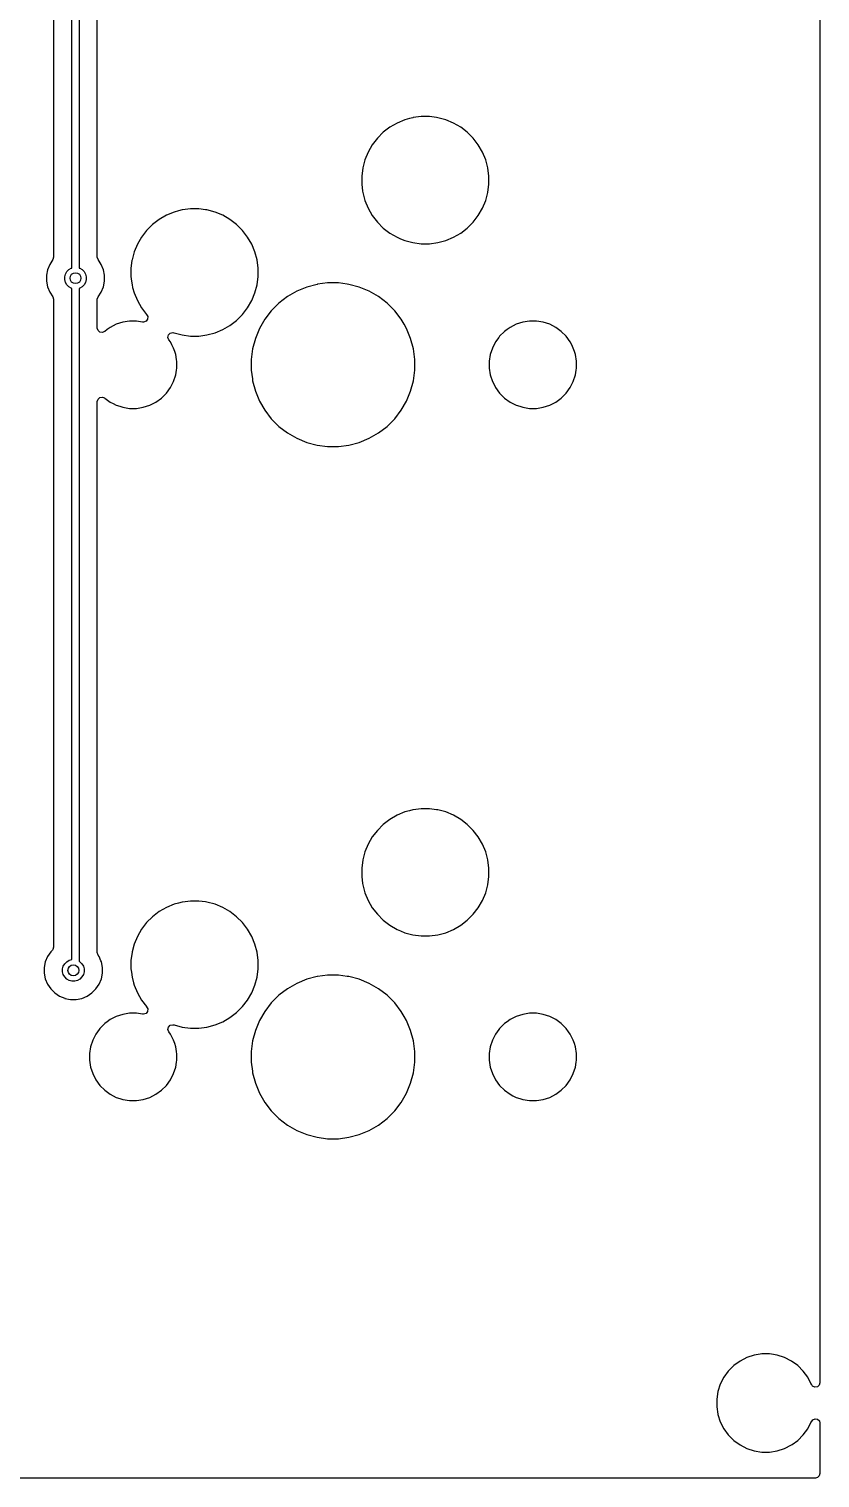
# Model space of a CAD drawing. Extents: x 3.97 to 7.28, y -6.08 to -1.4.
# Drawn here: x 6.421 to 7.278, y -6.081 to -4.511 of the extents above; entities that cross this region are included whole.
import ezdxf

# ---------------------------------------------------------------- set-up
doc = ezdxf.new("R2010")
doc.units = 0
doc.header["$MEASUREMENT"] = 0
doc.layers.add('BLACK', color=7, linetype='CONTINUOUS')

msp = doc.modelspace()

# ---------------------------------------------------------------- linework, layer by layer
at = {"layer": 'BLACK', "linetype": 'CONTINUOUS'}
for p, q in [((7.2775, -1.522), (7.2775, -5.978)), ((6.4671, -4.7702), (6.4671, -4.0423)), ((6.475, -4.0423), (6.475, -4.7702)), ((6.4474, -4.0541), (6.4474, -4.7584)), ((6.4947, -4.6705), (6.4947, -4.1648)), ((6.8195, -4.6131), (6.8116, -4.6176)), ((6.8278, -4.6096), (6.8195, -4.6131)), ((6.8195, -4.6131), (6.8195, -4.6131)), ((6.8328, -4.6083), (6.8278, -4.6096)), ((6.8365, -4.6073), (6.8328, -4.6083)), ((6.837, -4.6072), (6.8365, -4.6073)), ((6.8455, -4.6061), (6.837, -4.6072)), ((6.8545, -4.6061), (6.8455, -4.6061)), ((6.8455, -4.6061), (6.8455, -4.6061)), ((6.862, -4.6071), (6.8545, -4.6061)), ((6.8545, -4.6061), (6.8545, -4.6061)), ((6.8635, -4.6073), (6.862, -4.6071)), ((6.8722, -4.6096), (6.8635, -4.6073)), ((6.8805, -4.6131), (6.8722, -4.6096)), ((6.8884, -4.6176), (6.8805, -4.6131)), ((6.8805, -4.6131), (6.8805, -4.6131)), ((6.7981, -4.6295), (6.7926, -4.6366)), ((6.8045, -4.6231), (6.7981, -4.6295)), ((6.8116, -4.6176), (6.8045, -4.6231)), ((6.8955, -4.6231), (6.8884, -4.6176)), ((6.9019, -4.6295), (6.8955, -4.6231)), ((6.8955, -4.6231), (6.8955, -4.6231)), ((6.9074, -4.6366), (6.9019, -4.6295)), ((6.9019, -4.6295), (6.9019, -4.6295)), ((6.7881, -4.6445), (6.7846, -4.6528)), ((6.7926, -4.6366), (6.7881, -4.6445)), ((6.7881, -4.6445), (6.7881, -4.6445)), ((6.9119, -4.6445), (6.9074, -4.6366)), ((6.9074, -4.6366), (6.9074, -4.6366)), ((6.9074, -4.6366), (6.9074, -4.6366)), ((6.9154, -4.6528), (6.9119, -4.6445)), ((6.7823, -4.6615), (6.7811, -4.6705)), ((6.7846, -4.6528), (6.7823, -4.6615)), ((6.7823, -4.6615), (6.7823, -4.6615)), ((6.9177, -4.6615), (6.9154, -4.6528)), ((6.9189, -4.6705), (6.9177, -4.6615)), ((6.4947, -4.7584), (6.4947, -4.6705)), ((6.7811, -4.6705), (6.7811, -4.6795)), ((6.9189, -4.6795), (6.9189, -4.6705)), ((6.7811, -4.6795), (6.7821, -4.687)), ((6.7821, -4.687), (6.7823, -4.6885)), ((6.7823, -4.6885), (6.7823, -4.6885)), ((6.7823, -4.6885), (6.7846, -4.6972)), ((6.9154, -4.6972), (6.9177, -4.6885)), ((6.9177, -4.6885), (6.9189, -4.6795)), ((6.5778, -4.7096), (6.5695, -4.7131)), ((6.5828, -4.7083), (6.5778, -4.7096)), ((6.5865, -4.7073), (6.5828, -4.7083)), ((6.587, -4.7072), (6.5865, -4.7073)), ((6.5955, -4.7061), (6.587, -4.7072)), ((6.6045, -4.7061), (6.5955, -4.7061)), ((6.5955, -4.7061), (6.5955, -4.7061)), ((6.612, -4.7071), (6.6045, -4.7061)), ((6.6045, -4.7061), (6.6045, -4.7061)), ((6.6135, -4.7073), (6.612, -4.7071)), ((6.6222, -4.7096), (6.6135, -4.7073)), ((6.6305, -4.7131), (6.6222, -4.7096)), ((6.7846, -4.6972), (6.7881, -4.7055)), ((6.7881, -4.7055), (6.7881, -4.7055)), ((6.7881, -4.7055), (6.7926, -4.7134)), ((6.9074, -4.7134), (6.9119, -4.7055)), ((6.9119, -4.7055), (6.9154, -4.6972)), ((6.5545, -4.7231), (6.5481, -4.7295)), ((6.5616, -4.7176), (6.5545, -4.7231)), ((6.5695, -4.7131), (6.5616, -4.7176)), ((6.5695, -4.7131), (6.5695, -4.7131)), ((6.6384, -4.7176), (6.6305, -4.7131)), ((6.6305, -4.7131), (6.6305, -4.7131)), ((6.6455, -4.7231), (6.6384, -4.7176)), ((6.6519, -4.7295), (6.6455, -4.7231)), ((6.6455, -4.7231), (6.6455, -4.7231)), ((6.7926, -4.7134), (6.7981, -4.7205)), ((6.7981, -4.7205), (6.7981, -4.7205)), ((6.7981, -4.7205), (6.8045, -4.7269)), ((6.8955, -4.7269), (6.9019, -4.7205)), ((6.9019, -4.7205), (6.9074, -4.7134)), ((6.9019, -4.7205), (6.9019, -4.7205)), ((6.9019, -4.7205), (6.9019, -4.7205)), ((6.5426, -4.7366), (6.5381, -4.7445)), ((6.5481, -4.7295), (6.5426, -4.7366)), ((6.6574, -4.7366), (6.6519, -4.7295)), ((6.6519, -4.7295), (6.6519, -4.7295)), ((6.6619, -4.7445), (6.6574, -4.7366)), ((6.6574, -4.7366), (6.6574, -4.7366)), ((6.6574, -4.7366), (6.6574, -4.7366)), ((6.8045, -4.7269), (6.8045, -4.7269)), ((6.8045, -4.7269), (6.8116, -4.7324)), ((6.8116, -4.7324), (6.8116, -4.7324)), ((6.8116, -4.7324), (6.8116, -4.7324)), ((6.8116, -4.7324), (6.8195, -4.7369)), ((6.8195, -4.7369), (6.8195, -4.7369)), ((6.8195, -4.7369), (6.8195, -4.7369)), ((6.8195, -4.7369), (6.8231, -4.7384)), ((6.8231, -4.7384), (6.8278, -4.7404)), ((6.8278, -4.7404), (6.8365, -4.7427)), ((6.8635, -4.7427), (6.8722, -4.7404)), ((6.8722, -4.7404), (6.8805, -4.7369)), ((6.8805, -4.7369), (6.8884, -4.7324)), ((6.8884, -4.7324), (6.8955, -4.7269)), ((6.8955, -4.7269), (6.8955, -4.7269)), ((6.8955, -4.7269), (6.8955, -4.7269)), ((6.5346, -4.7528), (6.5323, -4.7615)), ((6.5381, -4.7445), (6.5346, -4.7528)), ((6.5346, -4.7528), (6.5346, -4.7528)), ((6.5381, -4.7445), (6.5381, -4.7445)), ((6.6654, -4.7528), (6.6619, -4.7445)), ((6.6677, -4.7615), (6.6654, -4.7528)), ((6.8365, -4.7427), (6.8455, -4.7439)), ((6.8455, -4.7439), (6.8455, -4.7439)), ((6.8455, -4.7439), (6.8545, -4.7439)), ((6.8545, -4.7439), (6.8635, -4.7427)), ((6.8545, -4.7439), (6.8545, -4.7439)), ((6.4408, -4.7721), (6.4395, -4.7781)), ((6.4431, -4.7663), (6.4408, -4.7721)), ((6.4408, -4.7721), (6.4408, -4.7721)), ((6.4466, -4.7611), (6.4431, -4.7663)), ((6.4431, -4.7663), (6.4431, -4.7663)), ((6.4474, -4.7584), (6.4466, -4.7611)), ((6.4466, -4.7611), (6.4466, -4.7611)), ((6.4617, -4.7741), (6.4639, -4.7719)), ((6.4639, -4.7719), (6.4665, -4.7703)), ((6.4665, -4.7703), (6.4671, -4.7702)), ((6.475, -4.7702), (6.4756, -4.7703)), ((6.4756, -4.7703), (6.4783, -4.7719)), ((6.4783, -4.7719), (6.4804, -4.7741)), ((6.4947, -4.7585), (6.4947, -4.7584)), ((6.4955, -4.7611), (6.4947, -4.7585)), ((6.499, -4.7663), (6.4955, -4.7611)), ((6.5014, -4.7721), (6.499, -4.7663)), ((6.499, -4.7663), (6.499, -4.7663)), ((6.5026, -4.7781), (6.5014, -4.7721)), ((6.5014, -4.7721), (6.5014, -4.7721)), ((6.5322, -4.762), (6.5311, -4.7705)), ((6.5311, -4.7705), (6.5311, -4.7795)), ((6.5323, -4.7615), (6.5322, -4.762)), ((6.6689, -4.7705), (6.6677, -4.7615)), ((6.6689, -4.7795), (6.6689, -4.7705)), ((6.4395, -4.7781), (6.4395, -4.7844)), ((6.4395, -4.7844), (6.4408, -4.7904)), ((6.4594, -4.7797), (6.4602, -4.7767)), ((6.4594, -4.7828), (6.4594, -4.7797)), ((6.4602, -4.7858), (6.4594, -4.7828)), ((6.4602, -4.7767), (6.4617, -4.7741)), ((6.4617, -4.7884), (6.4602, -4.7858)), ((6.4639, -4.7906), (6.4617, -4.7884)), ((6.4804, -4.7884), (6.4783, -4.7906)), ((6.4804, -4.7741), (6.482, -4.7767)), ((6.482, -4.7858), (6.4804, -4.7884)), ((6.482, -4.7767), (6.4828, -4.7797)), ((6.4828, -4.7828), (6.482, -4.7858)), ((6.4828, -4.7797), (6.4828, -4.7828)), ((6.5014, -4.7904), (6.5026, -4.7844)), ((6.5026, -4.7844), (6.5026, -4.7781)), ((6.5026, -4.7781), (6.5026, -4.7781)), ((6.5026, -4.7781), (6.5026, -4.7781)), ((6.5311, -4.7795), (6.5317, -4.7844)), ((6.5317, -4.7844), (6.5323, -4.7885)), ((6.5323, -4.7885), (6.533, -4.7912)), ((6.6654, -4.7972), (6.6677, -4.7885)), ((6.6677, -4.7885), (6.6689, -4.7795)), ((6.7327, -4.7879), (6.7215, -4.7909)), ((6.7332, -4.7878), (6.7327, -4.7879)), ((6.7442, -4.7864), (6.7332, -4.7878)), ((6.7558, -4.7864), (6.7442, -4.7864)), ((6.7442, -4.7864), (6.7442, -4.7864)), ((6.7654, -4.7877), (6.7558, -4.7864)), ((6.7558, -4.7864), (6.7558, -4.7864)), ((6.7673, -4.7879), (6.7654, -4.7877)), ((6.7785, -4.7909), (6.7673, -4.7879)), ((6.4408, -4.7904), (6.4408, -4.7904)), ((6.4408, -4.7904), (6.4431, -4.7962)), ((6.4431, -4.7962), (6.4431, -4.7962)), ((6.4431, -4.7962), (6.4466, -4.8014)), ((6.4466, -4.8014), (6.4474, -4.804)), ((6.4474, -4.804), (6.4474, -4.8041)), ((6.4474, -4.8041), (6.4474, -5.506)), ((6.4665, -4.7922), (6.4639, -4.7906)), ((6.4671, -4.7923), (6.4665, -4.7922)), ((6.4671, -5.5196), (6.4671, -4.7923)), ((6.4756, -4.7922), (6.475, -4.7923)), ((6.475, -4.7923), (6.475, -5.5213)), ((6.4783, -4.7906), (6.4756, -4.7922)), ((6.4947, -4.8041), (6.4955, -4.8014)), ((6.4947, -4.8352), (6.4947, -4.8041)), ((6.4955, -4.8014), (6.499, -4.7962)), ((6.4955, -4.8014), (6.4955, -4.8014)), ((6.499, -4.7962), (6.5014, -4.7904)), ((6.499, -4.7962), (6.499, -4.7962)), ((6.499, -4.7962), (6.499, -4.7962)), ((6.533, -4.7912), (6.5346, -4.7972)), ((6.5346, -4.7972), (6.5381, -4.8055)), ((6.6619, -4.8055), (6.6654, -4.7972)), ((6.7007, -4.8012), (6.6915, -4.8082)), ((6.7107, -4.7954), (6.7007, -4.8012)), ((6.7215, -4.7909), (6.7107, -4.7954)), ((6.7107, -4.7954), (6.7107, -4.7954)), ((6.7215, -4.7909), (6.7215, -4.7909)), ((6.7893, -4.7954), (6.7785, -4.7909)), ((6.7785, -4.7909), (6.7785, -4.7909)), ((6.7785, -4.7909), (6.7785, -4.7909)), ((6.7993, -4.8012), (6.7893, -4.7954)), ((6.7893, -4.7954), (6.7893, -4.7954)), ((6.8085, -4.8082), (6.7993, -4.8012)), ((6.5381, -4.8055), (6.5381, -4.8055)), ((6.5381, -4.8055), (6.5426, -4.8134)), ((6.5426, -4.8134), (6.5481, -4.8205)), ((6.6519, -4.8205), (6.6574, -4.8134)), ((6.6574, -4.8134), (6.6619, -4.8055)), ((6.6832, -4.8165), (6.6762, -4.8257)), ((6.6915, -4.8082), (6.6832, -4.8165)), ((6.6832, -4.8165), (6.6832, -4.8165)), ((6.6915, -4.8082), (6.6915, -4.8082)), ((6.8168, -4.8165), (6.8085, -4.8082)), ((6.8085, -4.8082), (6.8085, -4.8082)), ((6.8238, -4.8257), (6.8168, -4.8165)), ((6.8168, -4.8165), (6.8168, -4.8165)), ((6.4955, -4.8378), (6.4947, -4.8352)), ((6.5087, -4.8346), (6.5055, -4.8369)), ((6.5153, -4.8312), (6.5087, -4.8346)), ((6.5224, -4.8289), (6.5153, -4.8312)), ((6.5297, -4.8277), (6.5224, -4.8289)), ((6.5372, -4.8277), (6.5297, -4.8277)), ((6.5297, -4.8277), (6.5297, -4.8277)), ((6.5438, -4.8288), (6.5372, -4.8277)), ((6.5372, -4.8277), (6.5372, -4.8277)), ((6.5449, -4.8288), (6.5438, -4.8288)), ((6.5475, -4.8279), (6.5449, -4.8288)), ((6.5492, -4.8257), (6.5475, -4.8279)), ((6.5481, -4.8205), (6.5482, -4.8207)), ((6.5482, -4.8207), (6.5481, -4.8207)), ((6.5481, -4.8207), (6.5494, -4.8229)), ((6.5494, -4.8229), (6.5492, -4.8257)), ((6.6305, -4.8369), (6.6384, -4.8324)), ((6.6384, -4.8324), (6.6455, -4.8269)), ((6.6455, -4.8269), (6.6519, -4.8205)), ((6.6455, -4.8269), (6.6455, -4.8269)), ((6.6455, -4.8269), (6.6455, -4.8269)), ((6.6519, -4.8205), (6.6519, -4.8205)), ((6.6519, -4.8205), (6.6519, -4.8205)), ((6.6704, -4.8357), (6.6659, -4.8465)), ((6.6762, -4.8257), (6.6704, -4.8357)), ((6.6704, -4.8357), (6.6704, -4.8357)), ((6.827, -4.8312), (6.8238, -4.8257)), ((6.8296, -4.8357), (6.827, -4.8312)), ((6.8341, -4.8465), (6.8296, -4.8357)), ((6.9418, -4.8346), (6.9385, -4.8369)), ((6.9484, -4.8312), (6.9418, -4.8346)), ((6.9555, -4.8289), (6.9484, -4.8312)), ((6.9628, -4.8277), (6.9555, -4.8289)), ((6.9703, -4.8277), (6.9628, -4.8277)), ((6.9628, -4.8277), (6.9628, -4.8277)), ((6.9776, -4.8289), (6.9703, -4.8277)), ((6.9703, -4.8277), (6.9703, -4.8277)), ((6.9847, -4.8312), (6.9776, -4.8289)), ((6.9913, -4.8346), (6.9847, -4.8312)), ((6.9973, -4.8389), (6.9913, -4.8346)), ((6.4975, -4.8396), (6.4955, -4.8378)), ((6.5002, -4.84), (6.4975, -4.8396)), ((6.5025, -4.839), (6.5002, -4.84)), ((6.5027, -4.8389), (6.5025, -4.8391)), ((6.5025, -4.8391), (6.5025, -4.839)), ((6.5055, -4.8369), (6.5027, -4.8389)), ((6.5027, -4.8389), (6.5027, -4.8389)), ((6.5712, -4.8453), (6.5719, -4.8426)), ((6.5722, -4.8479), (6.5712, -4.8453)), ((6.5719, -4.8426), (6.5738, -4.8407)), ((6.5739, -4.8502), (6.5722, -4.8479)), ((6.5738, -4.8407), (6.5765, -4.8401)), ((6.5755, -4.8534), (6.5739, -4.8502)), ((6.5765, -4.8401), (6.5777, -4.8404)), ((6.5777, -4.8404), (6.5778, -4.8404)), ((6.5778, -4.8404), (6.5778, -4.8404)), ((6.5778, -4.8404), (6.5865, -4.8427)), ((6.5865, -4.8427), (6.5955, -4.8439)), ((6.5955, -4.8439), (6.5955, -4.8439)), ((6.5955, -4.8439), (6.6045, -4.8439)), ((6.6045, -4.8439), (6.6135, -4.8427)), ((6.6045, -4.8439), (6.6045, -4.8439)), ((6.6135, -4.8427), (6.6222, -4.8404)), ((6.6222, -4.8404), (6.6305, -4.8369)), ((6.6659, -4.8465), (6.6629, -4.8577)), ((6.6659, -4.8465), (6.6659, -4.8465)), ((6.8371, -4.8577), (6.8341, -4.8465)), ((6.9261, -4.8502), (6.9227, -4.8569)), ((6.9297, -4.8453), (6.9261, -4.8502)), ((6.9305, -4.8442), (6.9297, -4.8453)), ((6.9357, -4.8389), (6.9305, -4.8442)), ((6.9305, -4.8442), (6.9305, -4.8442)), ((6.9305, -4.8442), (6.9305, -4.8442)), ((6.9385, -4.8369), (6.9357, -4.8389)), ((6.9357, -4.8389), (6.9357, -4.8389)), ((6.9357, -4.8389), (6.9357, -4.8389)), ((7.0026, -4.8442), (6.9973, -4.8389)), ((7.007, -4.8502), (7.0026, -4.8442)), ((7.0086, -4.8534), (7.007, -4.8502)), ((6.5773, -4.8569), (6.5755, -4.8534)), ((6.5785, -4.8606), (6.5773, -4.8569)), ((6.5773, -4.8569), (6.5773, -4.8569)), ((6.5773, -4.8569), (6.5773, -4.8569)), ((6.5796, -4.8639), (6.5785, -4.8606)), ((6.5804, -4.8692), (6.5796, -4.8639)), ((6.6629, -4.8577), (6.6614, -4.8692)), ((6.6629, -4.8577), (6.6629, -4.8577)), ((6.8386, -4.8692), (6.8371, -4.8577)), ((6.9204, -4.8639), (6.9193, -4.8713)), ((6.9227, -4.8569), (6.9204, -4.8639)), ((7.0103, -4.8569), (7.0086, -4.8534)), ((7.0116, -4.8606), (7.0103, -4.8569)), ((7.0103, -4.8569), (7.0103, -4.8569)), ((7.0103, -4.8569), (7.0103, -4.8569)), ((7.0126, -4.8639), (7.0116, -4.8606)), ((7.0138, -4.8713), (7.0126, -4.8639)), ((6.5796, -4.8861), (6.5804, -4.8808)), ((6.5805, -4.8698), (6.5804, -4.8692)), ((6.5804, -4.8808), (6.5807, -4.8787)), ((6.5807, -4.8713), (6.5805, -4.8698)), ((6.5807, -4.8787), (6.5807, -4.8713)), ((6.6614, -4.8692), (6.6614, -4.8808)), ((6.6614, -4.8808), (6.6627, -4.8904)), ((6.8371, -4.8923), (6.8386, -4.8808)), ((6.8386, -4.8713), (6.8386, -4.8692)), ((6.8386, -4.8808), (6.8386, -4.8713)), ((6.9193, -4.8713), (6.9193, -4.8787)), ((6.9193, -4.8787), (6.9204, -4.8861)), ((7.0126, -4.8861), (7.0135, -4.8808)), ((7.0135, -4.8808), (7.0138, -4.8787)), ((7.0138, -4.8787), (7.0138, -4.8713)), ((6.5739, -4.8998), (6.5773, -4.8931)), ((6.5773, -4.8931), (6.5796, -4.8861)), ((6.6627, -4.8904), (6.6629, -4.8923)), ((6.6629, -4.8923), (6.6659, -4.9035)), ((6.8341, -4.9035), (6.8371, -4.8923)), ((6.9204, -4.8861), (6.9227, -4.8931)), ((6.9227, -4.8931), (6.9255, -4.8985)), ((6.9255, -4.8985), (6.9261, -4.8998)), ((7.007, -4.8998), (7.0103, -4.8931)), ((7.0103, -4.8931), (7.0126, -4.8861)), ((6.4947, -4.9148), (6.4955, -4.9122)), ((6.4955, -4.9122), (6.4976, -4.9104)), ((6.4976, -4.9104), (6.5003, -4.91)), ((6.5003, -4.91), (6.5025, -4.911)), ((6.5025, -4.911), (6.5025, -4.9109)), ((6.5025, -4.9109), (6.5027, -4.9111)), ((6.5027, -4.9111), (6.5027, -4.9111)), ((6.5027, -4.9111), (6.5087, -4.9154)), ((6.5582, -4.9154), (6.5643, -4.9111)), ((6.5643, -4.9111), (6.5695, -4.9058)), ((6.5695, -4.9058), (6.5739, -4.8998)), ((6.6659, -4.9035), (6.6659, -4.9035)), ((6.6659, -4.9035), (6.6704, -4.9143)), ((6.6704, -4.9143), (6.6704, -4.9143)), ((6.6704, -4.9143), (6.6762, -4.9243)), ((6.8238, -4.9243), (6.8296, -4.9143)), ((6.8296, -4.9143), (6.8341, -4.9035)), ((6.9261, -4.8998), (6.9305, -4.9058)), ((6.9305, -4.9058), (6.9357, -4.9111)), ((6.9357, -4.9111), (6.9418, -4.9154)), ((6.9913, -4.9154), (6.9973, -4.9111)), ((6.9973, -4.9111), (7.0026, -4.9058)), ((7.0026, -4.9058), (7.007, -4.8998)), ((6.4947, -5.4205), (6.4947, -4.9148)), ((6.5087, -4.9154), (6.5118, -4.917)), ((6.5118, -4.917), (6.5153, -4.9188)), ((6.5153, -4.9188), (6.5153, -4.9188)), ((6.5153, -4.9188), (6.5153, -4.9188)), ((6.5153, -4.9188), (6.5191, -4.92)), ((6.5191, -4.92), (6.5224, -4.9211)), ((6.5224, -4.9211), (6.5297, -4.9223)), ((6.5297, -4.9223), (6.5297, -4.9223)), ((6.5297, -4.9223), (6.5372, -4.9223)), ((6.5372, -4.9223), (6.5445, -4.9211)), ((6.5445, -4.9211), (6.5516, -4.9188)), ((6.5516, -4.9188), (6.5582, -4.9154)), ((6.6762, -4.9243), (6.6832, -4.9335)), ((6.8168, -4.9335), (6.8238, -4.9243)), ((6.9418, -4.9154), (6.9449, -4.917)), ((6.9449, -4.917), (6.9484, -4.9188)), ((6.9484, -4.9188), (6.9484, -4.9188)), ((6.9484, -4.9188), (6.9484, -4.9188)), ((6.9484, -4.9188), (6.9522, -4.92)), ((6.9522, -4.92), (6.9555, -4.9211)), ((6.9555, -4.9211), (6.9628, -4.9223)), ((6.9628, -4.9223), (6.9628, -4.9223)), ((6.9628, -4.9223), (6.9703, -4.9223)), ((6.9703, -4.9223), (6.9776, -4.9211)), ((6.9776, -4.9211), (6.9847, -4.9188)), ((6.9847, -4.9188), (6.9913, -4.9154)), ((6.6832, -4.9335), (6.6832, -4.9335)), ((6.6832, -4.9335), (6.6915, -4.9418)), ((6.6915, -4.9418), (6.6915, -4.9418)), ((6.6915, -4.9418), (6.7007, -4.9488)), ((6.7993, -4.9488), (6.8085, -4.9418)), ((6.8085, -4.9418), (6.8168, -4.9335)), ((6.7007, -4.9488), (6.7107, -4.9546)), ((6.7107, -4.9546), (6.7107, -4.9546)), ((6.7107, -4.9546), (6.7107, -4.9546)), ((6.7107, -4.9546), (6.7215, -4.9591)), ((6.7215, -4.9591), (6.7327, -4.9621)), ((6.7673, -4.9621), (6.7785, -4.9591)), ((6.7785, -4.9591), (6.7893, -4.9546)), ((6.7893, -4.9546), (6.7993, -4.9488)), ((6.7327, -4.9621), (6.7442, -4.9636)), ((6.7442, -4.9636), (6.7442, -4.9636)), ((6.7442, -4.9636), (6.7558, -4.9636)), ((6.7558, -4.9636), (6.7673, -4.9621)), ((6.7558, -4.9636), (6.7558, -4.9636)), ((6.8116, -5.3676), (6.8045, -5.3731)), ((6.8195, -5.3631), (6.8116, -5.3676)), ((6.8278, -5.3596), (6.8195, -5.3631)), ((6.8195, -5.3631), (6.8195, -5.3631)), ((6.8328, -5.3583), (6.8278, -5.3596)), ((6.8365, -5.3573), (6.8328, -5.3583)), ((6.837, -5.3572), (6.8365, -5.3573)), ((6.8455, -5.3561), (6.837, -5.3572)), ((6.8545, -5.3561), (6.8455, -5.3561)), ((6.8455, -5.3561), (6.8455, -5.3561)), ((6.862, -5.3571), (6.8545, -5.3561)), ((6.8545, -5.3561), (6.8545, -5.3561)), ((6.8635, -5.3573), (6.862, -5.3571)), ((6.8722, -5.3596), (6.8635, -5.3573)), ((6.8805, -5.3631), (6.8722, -5.3596)), ((6.8884, -5.3676), (6.8805, -5.3631)), ((6.8805, -5.3631), (6.8805, -5.3631)), ((6.8955, -5.3731), (6.8884, -5.3676)), ((6.7981, -5.3795), (6.7926, -5.3866)), ((6.8045, -5.3731), (6.7981, -5.3795)), ((6.9019, -5.3795), (6.8955, -5.3731)), ((6.8955, -5.3731), (6.8955, -5.3731)), ((6.9074, -5.3866), (6.9019, -5.3795)), ((6.9019, -5.3795), (6.9019, -5.3795)), ((6.7881, -5.3945), (6.7846, -5.4028)), ((6.7926, -5.3866), (6.7881, -5.3945)), ((6.7881, -5.3945), (6.7881, -5.3945)), ((6.9119, -5.3945), (6.9074, -5.3866)), ((6.9074, -5.3866), (6.9074, -5.3866)), ((6.9074, -5.3866), (6.9074, -5.3866)), ((6.9154, -5.4028), (6.9119, -5.3945)), ((6.7823, -5.4115), (6.7811, -5.4205)), ((6.7846, -5.4028), (6.7823, -5.4115)), ((6.7823, -5.4115), (6.7823, -5.4115)), ((6.9177, -5.4115), (6.9154, -5.4028)), ((6.9189, -5.4205), (6.9177, -5.4115)), ((6.4947, -5.5119), (6.4947, -5.4205)), ((6.7811, -5.4205), (6.7811, -5.4295)), ((6.7811, -5.4295), (6.7821, -5.437)), ((6.9177, -5.4385), (6.9189, -5.4295)), ((6.9189, -5.4295), (6.9189, -5.4205)), ((6.7821, -5.437), (6.7823, -5.4385)), ((6.7823, -5.4385), (6.7823, -5.4385)), ((6.7823, -5.4385), (6.7846, -5.4472)), ((6.7846, -5.4472), (6.7881, -5.4555)), ((6.9119, -5.4555), (6.9154, -5.4472)), ((6.9154, -5.4472), (6.9177, -5.4385)), ((6.5695, -5.4631), (6.5616, -5.4676)), ((6.5778, -5.4596), (6.5695, -5.4631)), ((6.5695, -5.4631), (6.5695, -5.4631)), ((6.5828, -5.4583), (6.5778, -5.4596)), ((6.5865, -5.4573), (6.5828, -5.4583)), ((6.587, -5.4572), (6.5865, -5.4573)), ((6.5955, -5.4561), (6.587, -5.4572)), ((6.6045, -5.4561), (6.5955, -5.4561)), ((6.5955, -5.4561), (6.5955, -5.4561)), ((6.612, -5.4571), (6.6045, -5.4561)), ((6.6045, -5.4561), (6.6045, -5.4561)), ((6.6135, -5.4573), (6.612, -5.4571)), ((6.6222, -5.4596), (6.6135, -5.4573)), ((6.6305, -5.4631), (6.6222, -5.4596)), ((6.6384, -5.4676), (6.6305, -5.4631)), ((6.6305, -5.4631), (6.6305, -5.4631)), ((6.7881, -5.4555), (6.7881, -5.4555)), ((6.7881, -5.4555), (6.7926, -5.4634)), ((6.7926, -5.4634), (6.7981, -5.4705)), ((6.9019, -5.4705), (6.9074, -5.4634)), ((6.9074, -5.4634), (6.9119, -5.4555)), ((6.5481, -5.4795), (6.5426, -5.4866)), ((6.5545, -5.4731), (6.5481, -5.4795)), ((6.5616, -5.4676), (6.5545, -5.4731)), ((6.6455, -5.4731), (6.6384, -5.4676)), ((6.6519, -5.4795), (6.6455, -5.4731)), ((6.6455, -5.4731), (6.6455, -5.4731)), ((6.6574, -5.4866), (6.6519, -5.4795)), ((6.6519, -5.4795), (6.6519, -5.4795)), ((6.7981, -5.4705), (6.7981, -5.4705)), ((6.7981, -5.4705), (6.8045, -5.4769)), ((6.8045, -5.4769), (6.8045, -5.4769)), ((6.8045, -5.4769), (6.8116, -5.4824)), ((6.8884, -5.4824), (6.8955, -5.4769)), ((6.8955, -5.4769), (6.9019, -5.4705)), ((6.8955, -5.4769), (6.8955, -5.4769)), ((6.8955, -5.4769), (6.8955, -5.4769)), ((6.9019, -5.4705), (6.9019, -5.4705)), ((6.9019, -5.4705), (6.9019, -5.4705)), ((6.5381, -5.4945), (6.5346, -5.5028)), ((6.5426, -5.4866), (6.5381, -5.4945)), ((6.5381, -5.4945), (6.5381, -5.4945)), ((6.6619, -5.4945), (6.6574, -5.4866)), ((6.6574, -5.4866), (6.6574, -5.4866)), ((6.6574, -5.4866), (6.6574, -5.4866)), ((6.6654, -5.5028), (6.6619, -5.4945)), ((6.8116, -5.4824), (6.8116, -5.4824)), ((6.8116, -5.4824), (6.8116, -5.4824)), ((6.8116, -5.4824), (6.8195, -5.4869)), ((6.8195, -5.4869), (6.8195, -5.4869)), ((6.8195, -5.4869), (6.8195, -5.4869)), ((6.8195, -5.4869), (6.8231, -5.4884)), ((6.8231, -5.4884), (6.8278, -5.4904)), ((6.8278, -5.4904), (6.8365, -5.4927)), ((6.8365, -5.4927), (6.8455, -5.4939)), ((6.8455, -5.4939), (6.8455, -5.4939)), ((6.8455, -5.4939), (6.8545, -5.4939)), ((6.8545, -5.4939), (6.8635, -5.4927)), ((6.8545, -5.4939), (6.8545, -5.4939)), ((6.8635, -5.4927), (6.8722, -5.4904)), ((6.8722, -5.4904), (6.8805, -5.4869)), ((6.8805, -5.4869), (6.8884, -5.4824)), ((6.446, -5.5094), (6.4443, -5.5112)), ((6.4466, -5.5086), (6.446, -5.5094)), ((6.4474, -5.506), (6.4466, -5.5086)), ((6.5324, -5.5111), (6.5323, -5.5115)), ((6.5346, -5.5028), (6.5324, -5.5111)), ((6.5346, -5.5028), (6.5346, -5.5028)), ((6.6677, -5.5115), (6.6654, -5.5028)), ((6.4384, -5.5221), (6.4372, -5.5281)), ((6.4408, -5.5163), (6.4384, -5.5221)), ((6.4384, -5.5221), (6.4384, -5.5221)), ((6.4443, -5.5112), (6.4408, -5.5163)), ((6.4408, -5.5163), (6.4408, -5.5163)), ((6.4443, -5.5112), (6.4443, -5.5112)), ((6.457, -5.5297), (6.4578, -5.5267)), ((6.4578, -5.5267), (6.4594, -5.5241)), ((6.4594, -5.5241), (6.4616, -5.5219)), ((6.4616, -5.5219), (6.4642, -5.5203)), ((6.4642, -5.5203), (6.4671, -5.5196)), ((6.475, -5.5213), (6.4759, -5.5219)), ((6.4759, -5.5219), (6.4781, -5.5241)), ((6.4781, -5.5241), (6.4797, -5.5267)), ((6.4797, -5.5267), (6.4805, -5.5297)), ((6.4947, -5.512), (6.4947, -5.5119)), ((6.4955, -5.5146), (6.4947, -5.512)), ((6.4967, -5.5163), (6.4955, -5.5146)), ((6.4985, -5.5208), (6.4967, -5.5163)), ((6.4967, -5.5163), (6.4967, -5.5163)), ((6.4991, -5.5221), (6.4985, -5.5208)), ((6.5003, -5.5281), (6.4991, -5.5221)), ((6.4991, -5.5221), (6.4991, -5.5221)), ((6.5323, -5.5115), (6.5311, -5.5205)), ((6.5311, -5.5205), (6.5311, -5.5295)), ((6.5323, -5.5115), (6.5323, -5.5115)), ((6.6689, -5.5205), (6.6677, -5.5115)), ((6.6689, -5.5295), (6.6689, -5.5205)), ((6.4372, -5.5281), (6.4372, -5.5344)), ((6.4372, -5.5344), (6.4384, -5.5404)), ((6.4384, -5.5404), (6.4384, -5.5404)), ((6.4384, -5.5404), (6.4408, -5.5462)), ((6.457, -5.5328), (6.457, -5.5297)), ((6.4578, -5.5358), (6.457, -5.5328)), ((6.4594, -5.5384), (6.4578, -5.5358)), ((6.4616, -5.5406), (6.4594, -5.5384)), ((6.4642, -5.5422), (6.4616, -5.5406)), ((6.4672, -5.543), (6.4642, -5.5422)), ((6.4733, -5.5422), (6.4703, -5.543)), ((6.4759, -5.5406), (6.4733, -5.5422)), ((6.4781, -5.5384), (6.4759, -5.5406)), ((6.4797, -5.5358), (6.4781, -5.5384)), ((6.4805, -5.5328), (6.4797, -5.5358)), ((6.4805, -5.5297), (6.4805, -5.5328)), ((6.4967, -5.5462), (6.4991, -5.5404)), ((6.4991, -5.5404), (6.5003, -5.5344)), ((6.5003, -5.5344), (6.5003, -5.5281)), ((6.5003, -5.5281), (6.5003, -5.5281)), ((6.5003, -5.5281), (6.5003, -5.5281)), ((6.5311, -5.5295), (6.5316, -5.5331)), ((6.5316, -5.5331), (6.5323, -5.5385)), ((6.5323, -5.5385), (6.534, -5.5449)), ((6.6654, -5.5472), (6.6677, -5.5385)), ((6.6677, -5.5385), (6.6689, -5.5295)), ((6.7215, -5.5409), (6.7107, -5.5454)), ((6.7327, -5.5379), (6.7215, -5.5409)), ((6.7215, -5.5409), (6.7215, -5.5409)), ((6.7332, -5.5378), (6.7327, -5.5379)), ((6.7442, -5.5364), (6.7332, -5.5378)), ((6.7558, -5.5364), (6.7442, -5.5364)), ((6.7442, -5.5364), (6.7442, -5.5364)), ((6.7654, -5.5377), (6.7558, -5.5364)), ((6.7558, -5.5364), (6.7558, -5.5364)), ((6.7673, -5.5379), (6.7654, -5.5377)), ((6.7785, -5.5409), (6.7673, -5.5379)), ((6.7893, -5.5454), (6.7785, -5.5409)), ((6.7785, -5.5409), (6.7785, -5.5409)), ((6.7785, -5.5409), (6.7785, -5.5409)), ((6.4408, -5.5462), (6.4408, -5.5462)), ((6.4408, -5.5462), (6.4443, -5.5513)), ((6.4443, -5.5513), (6.4443, -5.5513)), ((6.4443, -5.5513), (6.4487, -5.5557)), ((6.4487, -5.5557), (6.4487, -5.5557)), ((6.4487, -5.5557), (6.4538, -5.5592)), ((6.4703, -5.543), (6.4672, -5.543)), ((6.4837, -5.5592), (6.4888, -5.5557)), ((6.4888, -5.5557), (6.4932, -5.5513)), ((6.4932, -5.5513), (6.4967, -5.5462)), ((6.534, -5.5449), (6.5346, -5.5472)), ((6.5346, -5.5472), (6.5381, -5.5555)), ((6.5381, -5.5555), (6.5381, -5.5555)), ((6.5381, -5.5555), (6.5426, -5.5634)), ((6.6574, -5.5634), (6.6619, -5.5555)), ((6.6619, -5.5555), (6.6654, -5.5472)), ((6.7007, -5.5512), (6.6915, -5.5582)), ((6.7107, -5.5454), (6.7007, -5.5512)), ((6.7107, -5.5454), (6.7107, -5.5454)), ((6.7993, -5.5512), (6.7893, -5.5454)), ((6.7893, -5.5454), (6.7893, -5.5454)), ((6.8085, -5.5582), (6.7993, -5.5512)), ((6.4538, -5.5592), (6.4538, -5.5592)), ((6.4538, -5.5592), (6.4595, -5.5615)), ((6.4595, -5.5615), (6.4596, -5.5616)), ((6.4596, -5.5616), (6.4656, -5.5628)), ((6.4656, -5.5628), (6.4656, -5.5628)), ((6.4656, -5.5628), (6.4656, -5.5628)), ((6.4656, -5.5628), (6.4719, -5.5628)), ((6.4719, -5.5628), (6.4779, -5.5616)), ((6.4719, -5.5628), (6.4719, -5.5628)), ((6.4779, -5.5616), (6.4837, -5.5592)), ((6.5426, -5.5634), (6.5481, -5.5705)), ((6.5481, -5.5705), (6.5482, -5.5707)), ((6.5482, -5.5707), (6.5481, -5.5707)), ((6.5481, -5.5707), (6.5494, -5.5729)), ((6.5494, -5.5729), (6.5492, -5.5757)), ((6.6455, -5.5769), (6.6519, -5.5705)), ((6.6519, -5.5705), (6.6574, -5.5634)), ((6.6519, -5.5705), (6.6519, -5.5705)), ((6.6519, -5.5705), (6.6519, -5.5705)), ((6.6832, -5.5665), (6.6762, -5.5757)), ((6.6915, -5.5582), (6.6832, -5.5665)), ((6.6832, -5.5665), (6.6832, -5.5665)), ((6.6915, -5.5582), (6.6915, -5.5582)), ((6.8168, -5.5665), (6.8085, -5.5582)), ((6.8085, -5.5582), (6.8085, -5.5582)), ((6.8238, -5.5757), (6.8168, -5.5665)), ((6.8168, -5.5665), (6.8168, -5.5665)), ((6.5027, -5.5889), (6.4974, -5.5942)), ((6.5054, -5.5869), (6.5027, -5.5889)), ((6.5027, -5.5889), (6.5027, -5.5889)), ((6.5027, -5.5889), (6.5027, -5.5889)), ((6.5087, -5.5846), (6.5054, -5.5869)), ((6.5153, -5.5812), (6.5087, -5.5846)), ((6.5224, -5.5789), (6.5153, -5.5812)), ((6.5297, -5.5777), (6.5224, -5.5789)), ((6.5372, -5.5777), (6.5297, -5.5777)), ((6.5297, -5.5777), (6.5297, -5.5777)), ((6.5438, -5.5788), (6.5372, -5.5777)), ((6.5372, -5.5777), (6.5372, -5.5777)), ((6.5449, -5.5788), (6.5438, -5.5788)), ((6.5475, -5.5779), (6.5449, -5.5788)), ((6.5492, -5.5757), (6.5475, -5.5779)), ((6.6222, -5.5904), (6.6305, -5.5869)), ((6.6305, -5.5869), (6.6384, -5.5824)), ((6.6384, -5.5824), (6.6455, -5.5769)), ((6.6455, -5.5769), (6.6455, -5.5769)), ((6.6455, -5.5769), (6.6455, -5.5769)), ((6.6704, -5.5857), (6.6659, -5.5965)), ((6.6762, -5.5757), (6.6704, -5.5857)), ((6.6704, -5.5857), (6.6704, -5.5857)), ((6.827, -5.5812), (6.8238, -5.5757)), ((6.8296, -5.5857), (6.827, -5.5812)), ((6.8341, -5.5965), (6.8296, -5.5857)), ((6.9357, -5.5889), (6.9305, -5.5942)), ((6.9385, -5.5869), (6.9357, -5.5889)), ((6.9357, -5.5889), (6.9357, -5.5889)), ((6.9357, -5.5889), (6.9357, -5.5889)), ((6.9418, -5.5846), (6.9385, -5.5869)), ((6.9484, -5.5812), (6.9418, -5.5846)), ((6.9555, -5.5789), (6.9484, -5.5812)), ((6.9628, -5.5777), (6.9555, -5.5789)), ((6.9703, -5.5777), (6.9628, -5.5777)), ((6.9628, -5.5777), (6.9628, -5.5777)), ((6.9776, -5.5789), (6.9703, -5.5777)), ((6.9703, -5.5777), (6.9703, -5.5777)), ((6.9847, -5.5812), (6.9776, -5.5789)), ((6.9913, -5.5846), (6.9847, -5.5812)), ((6.9973, -5.5889), (6.9913, -5.5846)), ((7.0026, -5.5942), (6.9973, -5.5889)), ((6.493, -5.6002), (6.4897, -5.6069)), ((6.4967, -5.5953), (6.493, -5.6002)), ((6.4974, -5.5942), (6.4967, -5.5953)), ((6.4974, -5.5942), (6.4974, -5.5942)), ((6.4974, -5.5942), (6.4974, -5.5942)), ((6.5712, -5.5953), (6.5719, -5.5926)), ((6.5722, -5.5979), (6.5712, -5.5953)), ((6.5719, -5.5926), (6.5738, -5.5907)), ((6.5739, -5.6002), (6.5722, -5.5979)), ((6.5738, -5.5907), (6.5765, -5.5901)), ((6.5773, -5.6069), (6.5739, -5.6002)), ((6.5765, -5.5901), (6.5777, -5.5904)), ((6.5777, -5.5904), (6.5778, -5.5904)), ((6.5778, -5.5904), (6.5778, -5.5904)), ((6.5778, -5.5904), (6.5865, -5.5927)), ((6.5865, -5.5927), (6.5955, -5.5939)), ((6.5955, -5.5939), (6.5955, -5.5939)), ((6.5955, -5.5939), (6.6045, -5.5939)), ((6.6045, -5.5939), (6.6135, -5.5927)), ((6.6045, -5.5939), (6.6045, -5.5939)), ((6.6135, -5.5927), (6.6222, -5.5904)), ((6.6659, -5.5965), (6.6629, -5.6077)), ((6.6659, -5.5965), (6.6659, -5.5965)), ((6.8371, -5.6077), (6.8341, -5.5965)), ((6.9261, -5.6002), (6.9227, -5.6069)), ((6.9297, -5.5953), (6.9261, -5.6002)), ((6.9305, -5.5942), (6.9297, -5.5953)), ((6.9305, -5.5942), (6.9305, -5.5942)), ((6.9305, -5.5942), (6.9305, -5.5942)), ((7.0052, -5.5979), (7.0026, -5.5942)), ((7.007, -5.6002), (7.0052, -5.5979)), ((7.0103, -5.6069), (7.007, -5.6002)), ((6.4874, -5.6139), (6.4862, -5.6213)), ((6.4897, -5.6069), (6.4874, -5.6139)), ((6.5785, -5.6106), (6.5773, -5.6069)), ((6.5773, -5.6069), (6.5773, -5.6069)), ((6.5773, -5.6069), (6.5773, -5.6069)), ((6.5796, -5.6139), (6.5785, -5.6106)), ((6.5804, -5.6192), (6.5796, -5.6139)), ((6.5805, -5.6198), (6.5804, -5.6192)), ((6.5807, -5.6213), (6.5805, -5.6198)), ((6.6629, -5.6077), (6.6614, -5.6192)), ((6.6614, -5.6192), (6.6614, -5.6308)), ((6.6629, -5.6077), (6.6629, -5.6077)), ((6.8386, -5.6192), (6.8371, -5.6077)), ((6.8386, -5.6213), (6.8386, -5.6192)), ((6.9204, -5.6139), (6.9193, -5.6213)), ((6.9227, -5.6069), (6.9204, -5.6139)), ((7.0116, -5.6106), (7.0103, -5.6069)), ((7.0103, -5.6069), (7.0103, -5.6069)), ((7.0103, -5.6069), (7.0103, -5.6069)), ((7.0126, -5.6139), (7.0116, -5.6106)), ((7.0138, -5.6213), (7.0126, -5.6139)), ((6.4862, -5.6213), (6.4862, -5.6287)), ((6.4862, -5.6287), (6.4874, -5.6361)), ((6.4874, -5.6361), (6.4897, -5.6431)), ((6.5773, -5.6431), (6.5796, -5.6361)), ((6.5796, -5.6361), (6.5804, -5.6308)), ((6.5804, -5.6308), (6.5807, -5.6287)), ((6.5807, -5.6287), (6.5807, -5.6213)), ((6.6614, -5.6308), (6.6627, -5.6404)), ((6.8371, -5.6423), (6.8386, -5.6308)), ((6.8386, -5.6308), (6.8386, -5.6213)), ((6.9193, -5.6213), (6.9193, -5.6287)), ((6.9193, -5.6287), (6.9204, -5.6361)), ((6.9204, -5.6361), (6.9227, -5.6431)), ((7.0103, -5.6431), (7.0126, -5.6361)), ((7.0126, -5.6361), (7.0135, -5.6308)), ((7.0135, -5.6308), (7.0138, -5.6287)), ((7.0138, -5.6287), (7.0138, -5.6213)), ((6.4897, -5.6431), (6.493, -5.6498)), ((6.493, -5.6498), (6.4974, -5.6558)), ((6.5695, -5.6558), (6.5739, -5.6498)), ((6.5739, -5.6498), (6.5773, -5.6431)), ((6.6627, -5.6404), (6.6629, -5.6423)), ((6.6629, -5.6423), (6.6659, -5.6535)), ((6.8341, -5.6535), (6.8371, -5.6423)), ((6.9227, -5.6431), (6.9261, -5.6498)), ((6.9261, -5.6498), (6.9305, -5.6558)), ((7.0026, -5.6558), (7.007, -5.6498)), ((7.007, -5.6498), (7.0103, -5.6431)), ((6.4974, -5.6558), (6.5027, -5.6611)), ((6.5027, -5.6611), (6.5087, -5.6654)), ((6.5087, -5.6654), (6.5118, -5.667)), ((6.5118, -5.667), (6.5153, -5.6688)), ((6.5516, -5.6688), (6.5582, -5.6654)), ((6.5582, -5.6654), (6.5643, -5.6611)), ((6.5643, -5.6611), (6.5695, -5.6558)), ((6.6659, -5.6535), (6.6659, -5.6535)), ((6.6659, -5.6535), (6.6704, -5.6643)), ((6.6704, -5.6643), (6.6704, -5.6643)), ((6.6704, -5.6643), (6.6762, -5.6743)), ((6.8238, -5.6743), (6.8296, -5.6643)), ((6.8296, -5.6643), (6.8341, -5.6535)), ((6.9305, -5.6558), (6.9357, -5.6611)), ((6.9357, -5.6611), (6.9418, -5.6654)), ((6.9418, -5.6654), (6.9449, -5.667)), ((6.9449, -5.667), (6.9484, -5.6688)), ((6.9847, -5.6688), (6.9913, -5.6654)), ((6.9913, -5.6654), (6.9973, -5.6611)), ((6.9973, -5.6611), (7.0026, -5.6558)), ((6.5153, -5.6688), (6.5153, -5.6688)), ((6.5153, -5.6688), (6.5153, -5.6688)), ((6.5153, -5.6688), (6.5191, -5.67)), ((6.5191, -5.67), (6.5224, -5.6711)), ((6.5224, -5.6711), (6.5297, -5.6723)), ((6.5297, -5.6723), (6.5297, -5.6723)), ((6.5297, -5.6723), (6.5372, -5.6723)), ((6.5372, -5.6723), (6.5445, -5.6711)), ((6.5445, -5.6711), (6.5516, -5.6688)), ((6.6762, -5.6743), (6.6832, -5.6835)), ((6.6832, -5.6835), (6.6832, -5.6835)), ((6.6832, -5.6835), (6.6915, -5.6918)), ((6.8085, -5.6918), (6.8168, -5.6835)), ((6.8168, -5.6835), (6.8238, -5.6743)), ((6.9484, -5.6688), (6.9484, -5.6688)), ((6.9484, -5.6688), (6.9484, -5.6688)), ((6.9484, -5.6688), (6.9522, -5.67)), ((6.9522, -5.67), (6.9555, -5.6711)), ((6.9555, -5.6711), (6.9628, -5.6723)), ((6.9628, -5.6723), (6.9628, -5.6723)), ((6.9628, -5.6723), (6.9703, -5.6723)), ((6.9703, -5.6723), (6.9776, -5.6711)), ((6.9776, -5.6711), (6.9847, -5.6688)), ((6.6915, -5.6918), (6.6915, -5.6918)), ((6.6915, -5.6918), (6.7007, -5.6988)), ((6.7007, -5.6988), (6.7107, -5.7046)), ((6.7893, -5.7046), (6.7993, -5.6988)), ((6.7993, -5.6988), (6.8085, -5.6918)), ((6.7107, -5.7046), (6.7107, -5.7046)), ((6.7107, -5.7046), (6.7107, -5.7046)), ((6.7107, -5.7046), (6.7215, -5.7091)), ((6.7215, -5.7091), (6.7327, -5.7121)), ((6.7327, -5.7121), (6.7442, -5.7136)), ((6.7442, -5.7136), (6.7442, -5.7136)), ((6.7442, -5.7136), (6.7558, -5.7136)), ((6.7558, -5.7136), (6.7673, -5.7121)), ((6.7558, -5.7136), (6.7558, -5.7136)), ((6.7673, -5.7121), (6.7785, -5.7091)), ((6.7785, -5.7091), (6.7893, -5.7046)), ((7.1983, -5.9507), (7.1909, -5.9545)), ((7.2063, -5.9481), (7.1983, -5.9507)), ((7.2126, -5.9471), (7.2063, -5.9481)), ((7.2146, -5.9468), (7.2126, -5.9471)), ((7.2229, -5.9468), (7.2146, -5.9468)), ((7.2249, -5.9471), (7.2229, -5.9468)), ((7.2312, -5.9481), (7.2249, -5.9471)), ((7.2392, -5.9507), (7.2312, -5.9481)), ((7.2312, -5.9481), (7.2312, -5.9481)), ((7.2312, -5.9481), (7.2312, -5.9481)), ((7.2466, -5.9545), (7.2392, -5.9507)), ((7.2392, -5.9507), (7.2392, -5.9507)), ((7.2392, -5.9507), (7.2392, -5.9507)), ((7.1782, -5.9654), (7.1733, -5.9721)), ((7.1841, -5.9594), (7.1782, -5.9654)), ((7.1909, -5.9545), (7.1841, -5.9594)), ((7.2534, -5.9594), (7.2466, -5.9545)), ((7.2593, -5.9654), (7.2534, -5.9594)), ((7.2642, -5.9721), (7.2593, -5.9654)), ((7.1695, -5.9796), (7.1669, -5.9875)), ((7.1733, -5.9721), (7.1695, -5.9796)), ((7.268, -5.9796), (7.2642, -5.9721)), ((7.2681, -5.9798), (7.268, -5.9796)), ((7.2682, -5.9797), (7.2681, -5.9798)), ((7.2694, -5.9817), (7.2682, -5.9797)), ((7.2719, -5.9828), (7.2694, -5.9817)), ((7.2767, -5.9806), (7.2747, -5.9824)), ((7.2775, -5.978), (7.2767, -5.9806)), ((7.1669, -5.9875), (7.1656, -5.9958)), ((7.1656, -5.9958), (7.1656, -6.0042)), ((7.2747, -5.9824), (7.2719, -5.9828)), ((7.1656, -6.0042), (7.1668, -6.0122)), ((7.1668, -6.0122), (7.1669, -6.0125)), ((7.1669, -6.0125), (7.1695, -6.0204)), ((7.1695, -6.0204), (7.1695, -6.0204)), ((7.1695, -6.0204), (7.1733, -6.0279)), ((7.1733, -6.0279), (7.1782, -6.0346)), ((7.2593, -6.0346), (7.2642, -6.0279)), ((7.2642, -6.0279), (7.268, -6.0204)), ((7.2642, -6.0279), (7.2642, -6.0279)), ((7.2642, -6.0279), (7.2642, -6.0279)), ((7.268, -6.0204), (7.2681, -6.0202)), ((7.268, -6.0204), (7.268, -6.0204)), ((7.2681, -6.0202), (7.2682, -6.0203)), ((7.2682, -6.0203), (7.2696, -6.0182)), ((7.2696, -6.0182), (7.2721, -6.0171)), ((7.2721, -6.0171), (7.2748, -6.0176)), ((7.2748, -6.0176), (7.2768, -6.0195)), ((7.2768, -6.0195), (7.2775, -6.022)), ((7.2775, -6.022), (7.2775, -6.0764)), ((7.1782, -6.0346), (7.1841, -6.0406)), ((7.1841, -6.0406), (7.1909, -6.0455)), ((7.2466, -6.0455), (7.2475, -6.0448)), ((7.2475, -6.0448), (7.2534, -6.0406)), ((7.2534, -6.0406), (7.2593, -6.0346)), ((7.2534, -6.0406), (7.2534, -6.0406)), ((7.2534, -6.0406), (7.2534, -6.0406)), ((7.2593, -6.0346), (7.2593, -6.0346)), ((7.2593, -6.0346), (7.2593, -6.0346)), ((7.1909, -6.0455), (7.1909, -6.0455)), ((7.1909, -6.0455), (7.1909, -6.0455)), ((7.1909, -6.0455), (7.1983, -6.0493)), ((7.1983, -6.0493), (7.2063, -6.0519)), ((7.2063, -6.0519), (7.2146, -6.0532)), ((7.2146, -6.0532), (7.2146, -6.0532)), ((7.2146, -6.0532), (7.2229, -6.0532)), ((7.2229, -6.0532), (7.2312, -6.0519)), ((7.2229, -6.0532), (7.2229, -6.0532)), ((7.2312, -6.0519), (7.2392, -6.0493)), ((7.2392, -6.0493), (7.2466, -6.0455)), ((7.2726, -6.0813), (3.9754, -6.0813)), ((7.2747, -6.0809), (7.2726, -6.0813)), ((7.2767, -6.0791), (7.2747, -6.0809)), ((7.2775, -6.0764), (7.2767, -6.0791))]:
    msp.add_line(p, q, dxfattribs=at)
at = {"layer": 'BLACK'}
for centre in [(6.4711, -4.7812), (6.4688, -5.5312)]:
    msp.add_circle(centre, 0.00591, dxfattribs=at)

doc.saveas('drawing.dxf')
